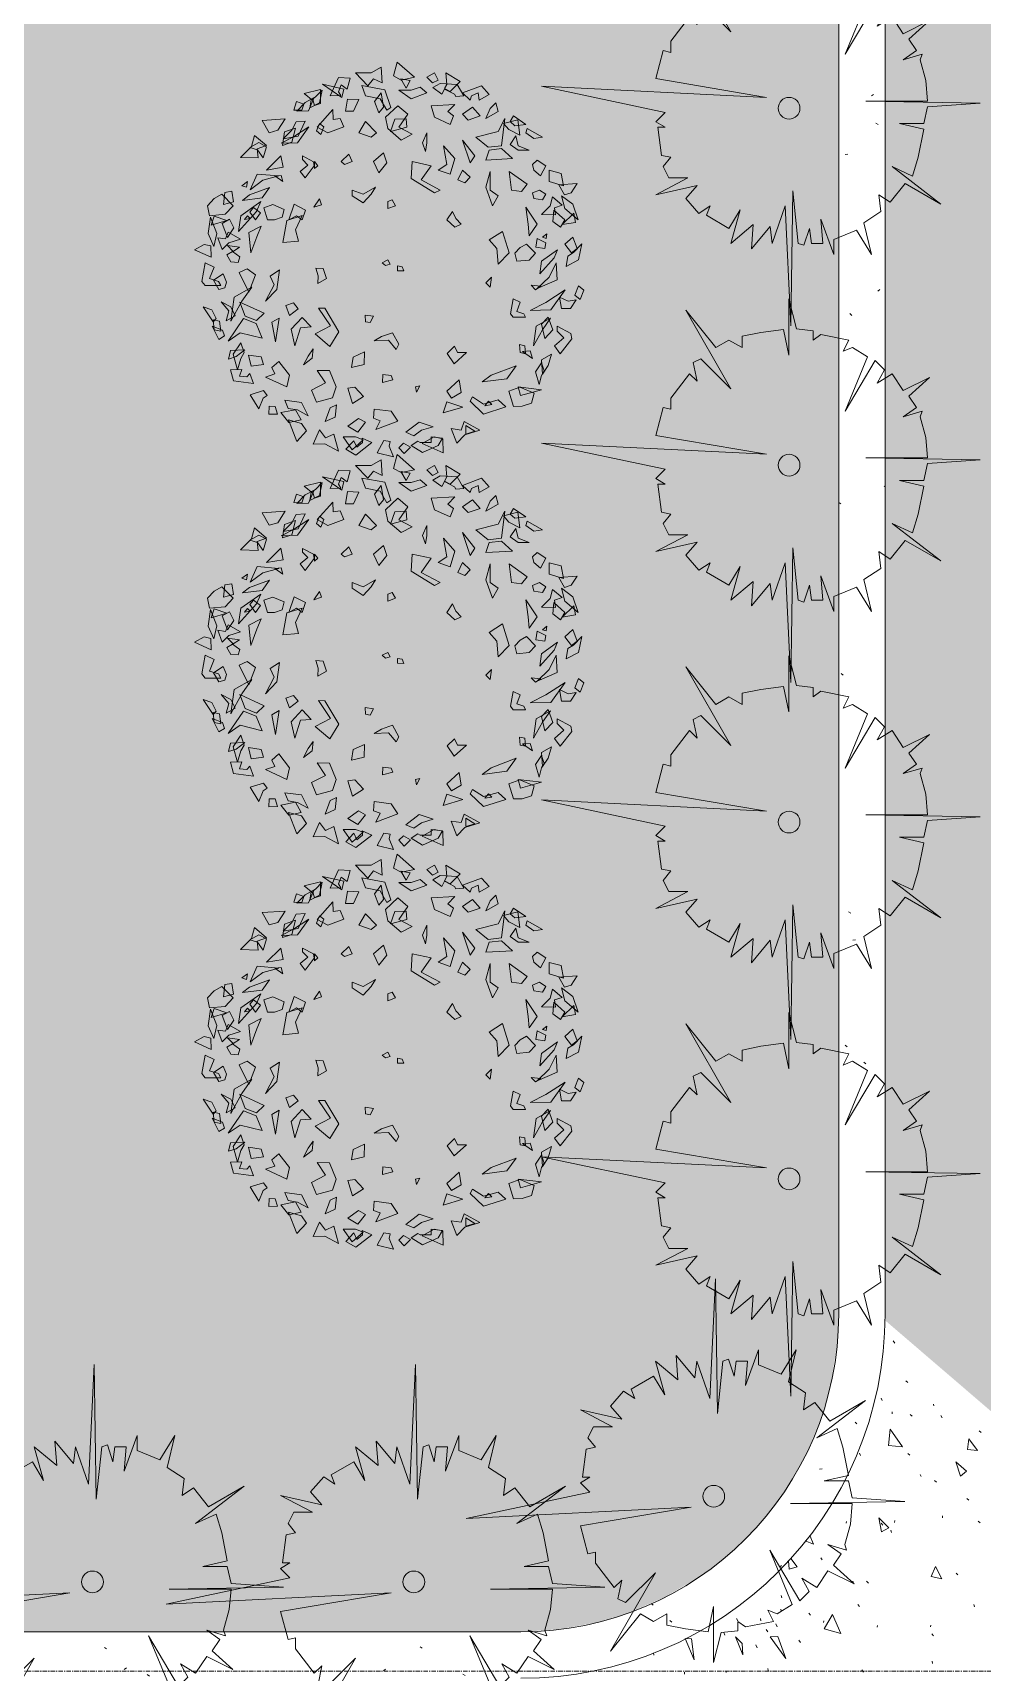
# Model space of a CAD drawing. Header units: millimetres. Extents: x 5357 to 259384, y -16348 to 109893.
# Drawn here: x 127435 to 130094, y 17234 to 21828 of the extents above; entities that cross this region are included whole.
import ezdxf

# ---------------------------------------------------------------- set-up
doc = ezdxf.new("R2010")
doc.units = ezdxf.units.MM
doc.linetypes.add('Grid Line', pattern=[22.225, 12.7, -3.175, 3.175, -3.175])
for name, color, linetype, lineweight in [('A-FLOR', 192, 'Continuous', 9), ('A-FLOR-PATT', 8, 'Continuous', 9), ('G-IMPT', 8, 'Continuous', 9), ('L-PLNT-1', 7, 'Continuous', 9), ('S-GRID-1', 1, 'Grid Line', 9)]:
    doc.layers.add(name, color=color, linetype=linetype, lineweight=lineweight)

# ---------------------------------------------------------------- blocks, each defined once
blk = doc.blocks.new('FP_179-TKCS_MB CẢNH QUAN CÂY XANH')
at = {"layer": 'A-FLOR-PATT'}
for p, q in [((129532.7, 17442.5), (129530.9, 17448.9)), ((129408.8, 17378), (129405.2, 17384.6)), ((129473.5, 17377.9), (129472.3, 17384.1)), ((129519.2, 17361.4), (129515.5, 17369.2)), ((129530.2, 17405.6), (129529.3, 17410.9)), ((129286.6, 17268.2), (129261.2, 17327.9)), ((129279.5, 17327.6), (129262.1, 17328.4)), ((129286.6, 17268.2), (129279.5, 17327.6)), ((129372.7, 17337.9), (129370.3, 17345.5)), ((129423.6, 17282.3), (129402.3, 17333.1)), ((129421.2, 17314.5), (129402.3, 17333.1)), ((129493, 17346.9), (129488.9, 17353.5)), ((129521.3, 17334.3), (129499.9, 17332.6)), ((129543.4, 17272.1), (129499.9, 17332.6)), ((129543.4, 17272.1), (129521.3, 17334.3)), ((129585, 17317.2), (129580.2, 17323.8)), ((129173.5, 17281.4), (129173, 17288.4)), ((129423.6, 17282.3), (129421.2, 17314.5)), ((129463, 17302.5), (129459.9, 17310.2)), ((129259.6, 17228.3), (129260.2, 17234)), ((129376.6, 17232.6), (129377.1, 17237.6)), ((129494, 17238.5), (129493.3, 17244.6))]:
    blk.add_line(p, q, dxfattribs=at)
blk = doc.blocks.new('FP_180-TKCS_MB CẢNH QUAN CÂY XANH')
at = {"layer": 'A-FLOR-PATT'}
for p, q in [((129844.5, 18162), (129848.6, 18156)), ((129879.5, 18049.9), (129885.2, 18045.9)), ((129810.5, 18001.3), (129813.8, 17995.2)), ((129841.1, 17963.1), (129841.8, 17958)), ((129957.4, 17985.1), (129958.3, 17979.9)), ((129892, 17956.1), (129897.5, 17951.3)), ((129977.8, 17953), (129981.4, 17946.9)), ((129835.8, 17914.4), (129830.9, 17868.8)), ((129835.8, 17914.4), (129870.7, 17865.1)), ((130056, 17888.2), (130052, 17857.8)), ((130056, 17888.2), (130080.2, 17855.4)), ((130085.2, 17910.3), (130091, 17905.6)), ((129750, 17847.4), (129752.8, 17841.3)), ((129870.7, 17865.1), (129830.9, 17868.8)), ((129885.3, 17846.4), (129890.9, 17842.1)), ((130080.2, 17855.4), (130052, 17857.8)), ((129920.1, 17788.1), (129923.1, 17781.9)), ((130019.5, 17823.6), (130033.2, 17782.9)), ((130019.5, 17823.6), (130049.9, 17797.6)), ((130049.9, 17797.6), (130033.2, 17782.9)), ((129960.2, 17771), (129965.6, 17766)), ((130050.5, 17720.4), (130056.1, 17716.2)), ((129713.3, 17656), (129712.7, 17651.2)), ((129804.4, 17666.8), (129811.8, 17626.8)), ((129804.4, 17666.8), (129831.7, 17638.1)), ((129810.5, 17651.3), (129815.5, 17645.9)), ((129848.8, 17658.5), (129848.4, 17653.5)), ((129982.3, 17671.9), (129982.2, 17666.7)), ((130082.2, 17657.5), (130087.6, 17652.5)), ((129621.1, 17593), (129597.9, 17601.7)), ((129610.4, 17617.1), (129621.1, 17593)), ((129831.7, 17638.1), (129811.8, 17626.8)), ((129837.5, 17632), (129839.8, 17625.7)), ((129557.5, 17552.3), (129575.5, 17529.1)), ((129641.3, 17554.1), (129645.8, 17548.3)), ((129551.5, 17546.3), (129552.6, 17522.9)), ((129575.6, 17529.1), (129552.6, 17522.9)), ((129962.4, 17530.3), (129950.3, 17501.6)), ((129962.4, 17530.3), (129980.6, 17495.8)), ((130020.3, 17511), (130025.7, 17506.5)), ((129731.5, 17489), (129733.3, 17482.7)), ((129769.8, 17488.5), (129774.9, 17483.5)), ((129980.6, 17495.8), (129950.3, 17501.6)), ((129745.5, 17423.9), (129750.1, 17418.2)), ((130069.9, 17423.2), (130072.1, 17416.8)), ((129607.9, 17399.4), (129612.8, 17393.9)), ((129650.3, 17378), (129648.8, 17373.4)), ((129674, 17395.1), (129651.2, 17355.8)), ((129674, 17395.1), (129697.2, 17341.9)), ((129949.4, 17365.7), (129948.4, 17360.5)), ((129697.2, 17341.9), (129651.2, 17355.8)), ((129800.5, 17365.1), (129799.3, 17360.3)), ((129952.6, 17341.2), (129957.5, 17335.7)), ((129756.8, 17240.1), (129761.2, 17234.2)), ((129953, 17264.3), (129954.7, 17257.9))]:
    blk.add_line(p, q, dxfattribs=at)
blk = doc.blocks.new('CAY MAI VAN PHUC - CAY DUC SOC_dwg-V364-TKCS_MB CẢNH QUAN CÂY XANH')
at = {"layer": 'G-IMPT', "flags": 128}
for points in [[(32.8, 479.5), (12.9, 293.4), (6.2, 771.8), (-13.8, 346.6), (-60.3, 479.5), (-67, 419.7), (-133.5, 499.4), (-126.8, 413), (-206.6, 479.5), (-173.4, 359.9), (-213.3, 426.3), (-293.1, 379.8), (-279.8, 346.6), (-319.7, 373.2), (-366.2, 320), (-326.3, 273.5), (-442.1, 299.8)], [(-442.1, -203.9), (-419.4, -198.2), (-419.4, -238.1), (-352.9, -324.5), (-326.3, -297.9), (-339.6, -364.4), (-313, -377.6), (-206.6, -271.3), (-366.2, -550.4), (-259.8, -417.5), (-213.3, -444.1), (-166.7, -417.5), (-166.7, -457.4), (-100.2, -470.7), (-19.9, -481.4), (-0.5, -390.9), (-0.5, -590.3), (26.2, -484), (86, -477.3), (86, -444.1), (112.6, -464), (212.4, -444.1), (192.4, -404.2), (225.7, -417.5), (278.9, -384.3), (199.1, -191.6), (305.5, -371), (338.7, -337.8), (312.1, -291.3), (365.3, -324.5), (405.2, -264.7), (498.3, -311.2), (425.2, -244.8), (451.8, -204.9), (405.2, -171.7), (471.7, -191.6), (465.1, -171.7), (485, -98.6), (491.7, -25.5), (272.2, -25.5), (677.9, -18.8), (491.7, -5.6), (478.4, 54.2), (391.9, 54.2), (478.4, 74.2), (458.4, 173.8), (438.5, 240.3), (365.3, 207.1), (538.2, 340), (411.9, 266.9), (358.7, 333.3), (318.8, 306.7), (325.4, 366.5), (265.6, 406.4), (292.2, 519.4), (239, 433), (159.2, 466.2), (159.2, 519.4), (112.6, 393.1), (119.3, 479.5), (79.4, 479.5), (72.7, 426.3), (52.8, 486.1), (32.8, 479.5)], [(-442.1, 290.6), (-359.6, 246.9), (-426.1, 246.9), (-442.1, 214.8)], [(-442.1, 202.2), (-419.4, 173.8), (-442.1, 169.3)], [(-442.1, -56.9), (-80.3, -38.8), (-442.1, -100.1)]]:
    blk.add_lwpolyline(points, dxfattribs=at)
at = {"layer": 'G-IMPT'}
blk.add_circle((0, 0), 38.6, dxfattribs=at)
blk = doc.blocks.new('CAY MAI VAN PHUC - CAY BONG TRANG-V365-TKCS_MB CẢNH QUAN CÂY XANH')
at = {"xscale": 0.7894736842105263, "yscale": 0.7894736842105263, "zscale": 0.7894736842105263}
blk.add_blockref('CAY MAI VAN PHUC - CAY DUC SOC_dwg-V364-TKCS_MB CẢNH QUAN CÂY XANH', (0, 0), dxfattribs=at)
blk = doc.blocks.new('CAY MAI VAN PHUC - CAY DUC SOC_dwg-2256080-TKCS_MB CẢNH QUAN CÂY XANH')
at = {"layer": 'G-IMPT', "flags": 128}
blk.add_lwpolyline([(32.8, 479.5), (12.9, 293.4), (6.2, 771.8), (-13.8, 346.6), (-60.3, 479.5), (-67, 419.7), (-133.5, 499.4), (-126.8, 413), (-206.6, 479.5), (-173.4, 359.9), (-213.3, 426.3), (-293.1, 379.8), (-279.8, 346.6), (-319.7, 373.2), (-366.2, 320), (-326.3, 273.5), (-472.6, 306.7), (-359.6, 246.9), (-426.1, 246.9), (-446, 207.1), (-419.4, 173.8), (-452.7, 167.2), (-466, 67.5), (-439.4, 67.5), (-472.6, 47.6), (-439.4, 14.4), (-878.3, -78.6), (-80.3, -38.8), (-472.6, -105.2), (-446, -204.9), (-419.4, -198.2), (-419.4, -238.1), (-352.9, -324.5), (-326.3, -297.9), (-339.6, -364.4), (-313, -377.6), (-206.6, -271.3), (-366.2, -550.4), (-259.8, -417.5), (-213.3, -444.1), (-166.7, -417.5), (-166.7, -457.4), (-100.2, -470.7), (-19.9, -481.4), (-0.5, -390.9), (-0.5, -590.3), (26.2, -484), (86, -477.3), (86, -444.1), (112.6, -464), (212.4, -444.1), (192.4, -404.2), (225.7, -417.5), (278.9, -384.3), (199.1, -191.6), (305.5, -371), (338.7, -337.8), (312.1, -291.3), (365.3, -324.5), (405.2, -264.7), (498.3, -311.2), (425.2, -244.8), (451.8, -204.9), (405.2, -171.7), (471.7, -191.6), (465.1, -171.7), (485, -98.6), (491.7, -25.5), (272.2, -25.5), (677.9, -18.8), (491.7, -5.6), (478.4, 54.2), (391.9, 54.2), (478.4, 74.2), (458.4, 173.8), (438.5, 240.3), (365.3, 207.1), (538.2, 340), (411.9, 266.9), (358.7, 333.3), (318.8, 306.7), (325.4, 366.5), (265.6, 406.4), (292.2, 519.4), (239, 433), (159.2, 466.2), (159.2, 519.4), (112.6, 393.1), (119.3, 479.5), (79.4, 479.5), (72.7, 426.3), (52.8, 486.1)], close=True, dxfattribs=at)
at = {"layer": 'G-IMPT'}
blk.add_circle((0, 0), 38.6, dxfattribs=at)
blk = doc.blocks.new('CAY MAI VAN PHUC - CAY BONG TRANG-2256081-TKCS_MB CẢNH QUAN CÂY XANH')
at = {"xscale": 0.7894736842105263, "yscale": 0.7894736842105263, "zscale": 0.7894736842105263}
blk.add_blockref('CAY MAI VAN PHUC - CAY DUC SOC_dwg-2256080-TKCS_MB CẢNH QUAN CÂY XANH', (0, 0), dxfattribs=at)
blk = doc.blocks.new('CAY MAI VAN PHUC - CAY BONG TRANG-2256527-TKCS_MB CẢNH QUAN CÂY XANH')
at = {"extrusion": (0, 0, -1), "xscale": 0.7894736842105263, "yscale": 0.7894736842105263, "zscale": -0.7894736842105263, "rotation": 180}
blk.add_blockref('CAY MAI VAN PHUC - CAY DUC SOC_dwg-2256080-TKCS_MB CẢNH QUAN CÂY XANH', (0, 0), dxfattribs=at)
blk = doc.blocks.new('CAY BACH TRINH - CAY BACH TRINH_dwg-2249800-TKCS_MB CẢNH QUAN CÂY XANH')
at = {"layer": 'G-IMPT', "flags": 128}
for points in [[(7, 1749), (-25, 1628), (43, 1591), (160, 1616)], [(-578, 1452), (-505, 1613), (-404, 1608), (-431, 1511), (-482, 1548), (-505, 1489), (-486, 1456)], [(-357, 1653), (-250, 1541), (-201, 1603), (-123, 1566), (-133, 1703), (-220, 1653)], [(121, 1587), (40, 1602), (86, 1521)], [(335, 1653), (267, 1616), (316, 1566), (365, 1591)], [(423, 1516), (443, 1553), (433, 1653), (560, 1578), (472, 1491)], [(-870, 1320), (-769, 1323), (-719, 1438), (-798, 1395)], [(-715, 1368), (-728, 1408), (-805, 1472), (-663, 1508), (-663, 1385)], [(-648, 1504), (-672, 1392), (-758, 1347), (-746, 1419), (-706, 1444)], [(-477, 1437), (-459, 1512), (-646, 1555)], [(-83, 1327), (-48, 1351), (-99, 1506), (-301, 1542), (-270, 1454), (-140, 1428)], [(-133, 1478), (-191, 1403), (-152, 1303), (-113, 1353)], [(23, 1503), (131, 1428), (267, 1478), (209, 1528), (131, 1503)], [(533, 1553), (590, 1452), (520, 1446), (509, 1467), (423, 1512), (399, 1468), (319, 1525), (383, 1562)], [(579, 1478), (745, 1541), (813, 1466), (725, 1416), (716, 1478), (657, 1453), (647, 1416)], [(-874, 1403), (-896, 1328), (-826, 1327), (-809, 1379)], [(-556, 1333), (-692, 1179), (-600, 1129), (-460, 1181), (-492, 1255), (-553, 1247)], [(-428, 1425), (-446, 1319), (-376, 1318), (-327, 1420)], [(14, 1366), (-94, 1266), (-74, 1166), (43, 1066), (140, 1116), (23, 1178), (101, 1291)], [(511, 1378), (306, 1366), (335, 1266), (472, 1203), (501, 1278), (452, 1316)], [(667, 1353), (579, 1291), (628, 1241), (735, 1278)], [(871, 1391), (823, 1341), (784, 1253), (891, 1316)], [(-1174, 1238), (-1112, 1130), (-1037, 1152), (-972, 1252)], [(-766, 1181), (-866, 1042), (-1009, 1038), (-900, 1094)], [(-996, 1019), (-915, 1047), (-883, 1171), (-978, 1137)], [(-989, 1076), (-860, 1099), (-799, 1231), (-876, 1225), (-913, 1152)], [(-697, 1145), (-671, 1210), (-634, 1180), (-660, 1114)], [(-269, 1228), (-328, 1128), (-220, 1091), (-172, 1128)], [(-50, 1140), (92, 1178), (86, 1252), (-14, 1249)], [(696, 1091), (891, 1141), (949, 1253), (920, 1016), (803, 1003)], [(1064, 1244), (1080, 1108), (985, 1158), (937, 1212)], [(1027, 1278), (998, 1228), (1037, 1191), (1135, 1203)], [(1144, 1166), (1135, 1128), (1203, 1078), (1281, 1091)], [(-1364, 914), (-1208, 910), (-1218, 988), (-1136, 1017), (-1240, 1107), (-1267, 1010)], [(-1164, 910), (-1135, 1007), (-1204, 1044), (-1282, 1000), (-1216, 980)], [(267, 1128), (228, 1041), (257, 966), (267, 1041)], [(413, 1016), (443, 853), (365, 803), (472, 766), (511, 903)], [(647, 866), (579, 1066), (686, 928)], [(1047, 1103), (998, 1028), (1066, 978), (1164, 978), (1066, 1016)], [(-1010, 928), (-1137, 803), (-990, 828)], [(-840, 791), (-799, 735), (-718, 839), (-724, 876), (-821, 927), (-821, 894), (-775, 847)], [(-717, 878), (-717, 816), (-688, 841)], [(-415, 941), (-483, 878), (-454, 853), (-386, 878)], [(-113, 953), (-201, 878), (-152, 778), (-84, 866)], [(140, 878), (131, 728), (335, 603), (384, 628), (218, 716), (306, 841)], [(813, 978), (784, 891), (1018, 903), (920, 991)], [(1261, 753), (1203, 803), (1193, 853), (1232, 891), (1310, 841)], [(-1279, 631), (-1217, 768), (-1027, 752), (-1169, 714)], [(-993, 702), (-1009, 756), (-1064, 751)], [(579, 803), (540, 716), (599, 691), (647, 741)], [(823, 791), (784, 653), (842, 491), (891, 578), (823, 628)], [(988, 791), (1008, 628), (1096, 616), (1144, 678)], [(1339, 702), (1463, 665), (1444, 774), (1337, 802)], [(-1595, 553), (-1527, 591), (-1429, 491), (-1497, 416), (-1634, 403), (-1653, 491)], [(-1424, 524), (-1440, 618), (-1501, 607), (-1513, 501)], [(-1302, 703), (-1351, 666), (-1312, 653)], [(-1109, 650), (-1174, 560), (-1345, 537), (-1285, 585)], [(-220, 591), (-289, 516), (-386, 578), (-386, 628), (-289, 591), (-181, 653)], [(1310, 591), (1252, 628), (1193, 603), (1203, 553), (1281, 541)], [(1422, 673), (1471, 586), (1531, 604), (1583, 684)], [(1447, 578), (1476, 466), (1593, 366), (1544, 503)], [(-1380, 266), (-1361, 403), (-1185, 528), (-1224, 441)], [(-1283, 435), (-1251, 475), (-1188, 428), (-1232, 366)], [(-1065, 367), (-1127, 366), (-1158, 473), (-1082, 500), (-981, 458), (-1000, 389)], [(-942, 366), (-893, 503), (-795, 453), (-825, 366), (-873, 403)], [(-721, 477), (-654, 499), (-671, 550)], [(-74, 528), (-35, 541), (-6, 491), (-74, 466)], [(491, 441), (443, 366), (511, 303), (569, 328), (521, 378)], [(1135, 478), (1232, 328), (1164, 228), (1154, 328)], [(1270, 413), (1394, 410), (1386, 473), (1452, 496), (1368, 568), (1347, 490)], [(1378, 453), (1369, 353), (1437, 303), (1476, 366)], [(-1597, 135), (-1570, 248), (-1626, 391), (-1648, 247)], [(-1619, 320), (-1482, 361), (-1595, 398)], [(-1478, 213), (-1422, 297), (-1459, 373), (-1523, 336)], [(-1328, 370), (-1279, 378), (-1302, 402)], [(-1274, 77), (-1290, 255), (-1183, 312), (-1221, 219)], [(-855, 181), (-881, 279), (-825, 405), (-958, 362), (-994, 169)], [(1553, 425), (1451, 325), (1568, 345)], [(-1619, 40), (-1622, 139), (-1683, 152), (-1767, 105)], [(-1363, 198), (-1471, 259), (-1494, 200), (-1562, 210), (-1523, 107), (-1467, 166)], [(813, 191), (881, 116), (891, -22), (988, 78), (930, 266)], [(1085, 125), (1140, 155), (1218, 75), (1163, 15), (1054, 5), (1038, 75)], [(1310, 166), (1300, 116), (1222, 128), (1232, 203)], [(1319, 245), (1280, 215), (1311, 205)], [(1476, 153), (1534, 78), (1583, 116), (1544, 216)], [(1624, 156), (1594, 16), (1487, -41), (1502, 50), (1551, 81)], [(-1482, 60), (-1448, -1), (-1384, -6), (-1369, 43), (-1433, 90)], [(-1478, 141), (-1429, 91), (-1371, 128)], [(-74, 16), (-123, -9), (-94, -34), (-55, -22)], [(1256, -105), (1272, 5), (1412, 105), (1381, 35)], [(-1595, -47), (-1673, -9), (-1702, -172), (-1673, -209), (-1536, -209), (-1556, -172), (-1634, -147)], [(-1515, -106), (-1486, -178), (-1501, -227), (-1553, -242), (-1599, -161)], [(-1291, -267), (-1232, -115), (-1304, -62), (-1376, -95)], [(-1145, -345), (-1046, -242), (-1021, -71), (-1105, -125), (-1069, -201)], [(-688, -191), (-610, -147), (-641, -60), (-704, -55), (-685, -122)], [(11, -79), (65, -80), (51, -44), (11, -37)], [(832, -134), (784, -184), (823, -222)], [(1398, -9), (1408, -159), (1232, -234), (1339, -134)], [(-1449, -521), (-1419, -309), (-1263, -222), (-1351, -346)], [(1477, -247), (1352, -421), (1173, -426), (1309, -356)], [(1179, -205), (1218, -245), (1264, -215)], [(1563, -293), (1595, -211), (1641, -250), (1609, -331)], [(-1604, -526), (-1578, -497), (-1615, -421), (-1690, -396)], [(-1489, -516), (-1411, -473), (-1448, -396), (-1534, -351), (-1465, -430)], [(-1224, -515), (-1157, -451), (-1369, -353), (-1324, -476)], [(-935, -470), (-860, -411), (-900, -361), (-966, -383)], [(-582, -741), (-504, -613), (-626, -407), (-681, -406), (-575, -561), (-711, -631)], [(1085, -355), (1023, -325), (999, -455), (1023, -485), (1132, -485), (1116, -455), (1054, -435)], [(1427, -309), (1447, -409), (1525, -409), (1573, -334), (1505, -346)], [(-1553, -680), (-1504, -649), (-1521, -598), (-1613, -563)], [(-1546, -521), (-1536, -609), (-1595, -596), (-1604, -509)], [(-1173, -669), (-1368, -622), (-1473, -694), (-1336, -498), (-1227, -542)], [(-1024, -493), (-1058, -702), (-1088, -530)], [(-888, -735), (-838, -578), (-745, -570), (-823, -487), (-921, -590)], [(-229, -532), (-269, -525), (-272, -467), (-200, -477)], [(1202, -735), (1225, -565), (1350, -495), (1280, -595)], [(1330, -484), (1271, -546), (1300, -671), (1369, -596)], [(1384, -736), (1435, -805), (1537, -675), (1529, -628), (1408, -565), (1408, -607), (1465, -665)], [(-1390, -946), (-1429, -809), (-1361, -709), (-1332, -796), (-1361, -846)], [(-129, -656), (-34, -622), (23, -722), (0, -767), (-69, -688), (-193, -693)], [(-1468, -852), (-1402, -831), (-1326, -772), (-1450, -777)], [(-1270, -915), (-1163, -901), (-1183, -834), (-1295, -817)], [(-811, -903), (-736, -844), (-727, -764), (-770, -826)], [(-393, -926), (-281, -901), (-277, -790), (-378, -835)], [(614, -795), (506, -893), (444, -803), (510, -740), (536, -796)], [(1124, -735), (1132, -805), (1085, -795), (1077, -725)], [(1193, -846), (1173, -780), (1104, -785)], [(1359, -809), (1271, -859), (1281, -984), (1330, -909)], [(-1251, -1066), (-1426, -1044), (-1452, -946), (-1351, -943), (-1371, -1002), (-1308, -1008), (-1282, -979)], [(-1144, -1010), (-957, -1095), (-936, -993), (-1027, -873), (-1088, -926), (-1063, -982)], [(-698, -1231), (-557, -1193), (-527, -1096), (-584, -953), (-693, -951), (-619, -1061), (-741, -1124)], [(-120, -1056), (-31, -1033), (-45, -997), (-117, -988)], [(1048, -911), (967, -1024), (753, -1052), (829, -993)], [(1249, -1075), (1218, -965), (1272, -885), (1295, -955), (1272, -995)], [(-1130, -1172), (-1165, -1196), (-1203, -1289), (-1280, -1164), (-1162, -1128)], [(-384, -1242), (-286, -1181), (-363, -1098), (-424, -1108)], [(176, -1143), (205, -1087), (168, -1096)], [(550, -1034), (443, -1134), (482, -1196), (569, -1146)], [(1103, -1266), (1025, -1267), (986, -1133), (1081, -1099), (1208, -1151), (1184, -1238)], [(1066, -1096), (1086, -1171), (1271, -1121)], [(-1117, -1335), (-1039, -1334), (-1059, -1267), (-1114, -1266)], [(-771, -1348), (-831, -1232), (-975, -1212), (-947, -1284), (-866, -1298)], [(-622, -1399), (-535, -1360), (-523, -1254), (-580, -1280)], [(-180, -1469), (12, -1396), (-45, -1309), (-194, -1290), (-200, -1370), (-142, -1392)], [(411, -1324), (581, -1272), (441, -1226)], [(667, -1184), (647, -1221), (764, -1334), (959, -1271), (891, -1209), (764, -1246)], [(775, -1261), (835, -1251), (807, -1222)], [(-883, -1296), (-1010, -1321), (-942, -1409), (-834, -1384)], [(-872, -1573), (-787, -1482), (-829, -1416), (-944, -1384)], [(-336, -1491), (-270, -1405), (-332, -1372), (-423, -1439)], [(323, -1445), (199, -1404), (83, -1492), (153, -1523), (221, -1476)], [(731, -1476), (595, -1400), (567, -1474), (481, -1461), (531, -1590), (600, -1516)], [(608, -1509), (686, -1484), (608, -1434)], [(-505, -1659), (-547, -1509), (-620, -1542), (-671, -1472), (-727, -1598), (-626, -1595)], [(-386, -1646), (-464, -1534), (-357, -1534), (-289, -1559)], [(-215, -1584), (-355, -1693), (-443, -1641), (-373, -1567), (-346, -1624), (-297, -1583), (-299, -1545)], [(-55, -1574), (-63, -1616), (-24, -1708), (-167, -1674), (-109, -1565)], [(228, -1671), (131, -1609), (189, -1571), (209, -1584), (306, -1584), (306, -1534), (404, -1546), (365, -1609)], [(411, -1674), (406, -1550), (330, -1534), (226, -1592)], [(69, -1680), (123, -1624), (62, -1590), (23, -1629)]]:
    blk.add_lwpolyline(points, close=True, dxfattribs=at)
blk = doc.blocks.new('CAY BACH TRINH - CAY BACH TRINH-2249732-TKCS_MB CẢNH QUAN CÂY XANH')
at = {"xscale": 0.3200000000000001, "yscale": 0.3200000000000001, "zscale": 0.3200000000000001}
blk.add_blockref('CAY BACH TRINH - CAY BACH TRINH_dwg-2249800-TKCS_MB CẢNH QUAN CÂY XANH', (0, 0), dxfattribs=at)

msp = doc.modelspace()

# ---------------------------------------------------------------- hatches: boundary and pattern name
at = {"layer": 'A-FLOR-PATT'}
h = msp.add_hatch(dxfattribs=at)
h.set_pattern_fill('FP_23', color=256, style=0, pattern_type=2)
h.set_pattern_definition([(0, (167.64, 11.2), (558.8, 558.8), [83.82, -16.764, 22.352, -16.764, -419.1]), (0, (167.64, 11.2), (558.8, 558.8), [-139.7, 83.82, -335.28]), (0, (139.7, 27.94), (558.8, 558.8), [55.88, -41.91, 83.82, -41.91, -335.28]), (0, (139.7, 27.94), (558.8, 558.8), [-223.52, 55.88, -279.4]), (0, (335.3, 251.46), (558.8, 558.8), [69.85, -27.94, 69.85, -391.16]), (0, (55.9, 363.2), (558.8, 558.8), [27.94, -55.88, 27.94, -447.04]), (90, (111.76, 363.2), (-558.8, 558.8), [50.292, -508.508]), (90, (279.4, 27.94), (-558.8, 558.8), [55.88, -502.92]), (90, (419.1, 251.46), (-558.8, 558.8), [55.88, -502.92]), (45, (352.04, 22.35), (0, 558.7996), [55.88, -734.383]), (135, (206.76, 22.35), (-558.7996, 0), [55.88, -734.383]), (63.435, (335.28, 25.15), (-0.0005, 558.8001), [55.88, -1193.635]), (75.964, (307.34, 27.94), (-0.00237, 558.80038), [55.88, -2248.111]), (75.964, (447.04, 251.46), (-0.00237, 558.80038), [44.704, -2259.287]), (75.964, (122.94, 363.22), (-0.00237, 558.80038), [39.116, -2264.875]), (104.036, (251.46, 27.94), (0.00237, 558.80038), [55.88, -2248.111]), (104.036, (391.16, 251.46), (0.00237, 558.80038), [44.704, -2259.287]), (104.036, (100.58, 363.22), (0.00237, 558.80038), [39.116, -2264.875]), (116.565, (223.52, 25.15), (0.0005, 558.8001), [55.88, -1193.634])])
h.paths.add_polyline_path([(127279.7, 17346.9), (128821.3, 17348), (128913.1, 17354.5), (129012.7, 17373), (129095.6, 17396.9), (129203.1, 17443.5), (129291.6, 17495), (129356.5, 17541.1), (129431, 17607.6), (129497.5, 17682), (129555.2, 17763.4), (129603.5, 17850.8), (129641.7, 17943), (129669.3, 18038.9), (129686.7, 18149), (129691.6, 18236.9), (129691.6, 33727.4), (128462.6, 33727.4), (128462.6, 33737.4), (127262.6, 33737.4), (127262.6, 27336.9), (127252.6, 27336.9), (127252.6, 25721.9), (127262.6, 25721.9), (127262.6, 19136.9), (127252.6, 19136.9), (127252.6, 17346.9)])
h.paths.add_polyline_path([(127262.6, 37137.4), (129701.6, 37137.4), (129701.6, 40386.3), (129693.8, 40471.7), (129671.1, 40555.4), (129647.1, 40613.3), (129606.1, 40680.2), (129555.2, 40739.9), (129495.5, 40790.8), (129426.5, 40832.7), (129356.1, 40861.9), (129279.8, 40880.2), (129201.6, 40886.3), (128501.6, 40886.3), (128501.6, 61586.3), (129201.6, 61586.3), (129287, 61594.2), (129370.7, 61616.8), (129428.6, 61640.8), (129495.5, 61681.8), (129555.2, 61732.8), (129606.1, 61792.4), (129647.1, 61859.3), (129677.2, 61931.8), (129695.5, 62008.1), (129701.6, 62086.3), (129700.3, 74388.5), (129695.3, 74585.1), (129676.5, 74832.7), (129645.1, 75078.9), (129601.3, 75323.3), (129545.2, 75565.1), (129476.9, 75803.8), (129396.6, 76038.7), (129304.5, 76269.3), (129200.9, 76494.9), (129085.9, 76714.9), (128959, 76930.4), (128817.7, 77143.9), (128666.7, 77348.2), (128506.4, 77543.2), (128337.2, 77728.8), (128159.4, 77904.8), (127973.6, 78071), (127780.1, 78227), (127579.5, 78372.8), (127372.1, 78507.9), (127154.9, 78634.2), (126917.8, 78755.4), (126691.3, 78856.9), (126486.1, 78937.9), (126253.1, 79016.6), (126016.5, 79083.6), (125777.1, 79138.6), (125535.3, 79181.5), (125291.7, 79212.2), (125047, 79230.7), (124801.6, 79236.9), (118352.6, 79236.9), (118352.6, 78636.9), (118652.6, 78636.9), (118652.6, 78246.9), (122742.5, 78246.9), (122742.5, 78236.9), (122752.5, 78236.9), (122752.5, 79046.9), (125162.5, 79046.9), (125162.9, 78246.9), (127252.6, 78246.9), (127252.6, 76536.9), (127262.6, 76536.9), (127262.6, 69762.3), (127252.6, 69761.9), (127252.6, 68136.9), (127262.1, 68136.9), (127262.6, 61561.9), (127252.6, 61561.9), (127252.6, 59946.9), (127262.6, 59946.9), (127262.6, 53361.9), (127252.6, 53361.9), (127252.6, 51736.9), (127262.6, 51736.9), (127262.6, 45161.9), (127252.6, 45161.9), (127252.6, 43536.9), (127262.6, 43536.9), (127262.6, 37150.6)])
h.paths.add_polyline_path([(114552.6, 78246.9), (114552.6, 78636.9), (114552.6, 78639), (114552.6, 78649), (114852.6, 78649), (114852.6, 79318.2), (100352.6, 79318.2), (100172.4, 79311.5), (99993.1, 79291.8), (99836.3, 79264.3), (99668, 79222.6), (99503.1, 79169.4), (99342.2, 79104.8), (99165.7, 79017.6), (99035.8, 78943.1), (98891.7, 78846.8), (98754.7, 78740.6), (98625.3, 78625.3), (98504.2, 78501.2), (98392, 78369), (98301.8, 78246.9), (114542.6, 78246.9)])
h = msp.add_hatch(dxfattribs=at)
h.set_pattern_fill('FP_27', color=256, style=0, pattern_type=2)
h.set_pattern_definition([(50.045, (457.64, 0), (480.2038, -42.077), [50.259, -552.85]), (354.992, (457.64, 0), (-92.893, 504.3906), [40.17, -441.873]), (100.435, (497.66, -3.5), (387.3114, 462.309), [42.739, -470.133]), (46.23, (457.64, 134.1), (714.516, -110.9856), [75.381, -829.188]), (96.625, (517.2, 124.86), (625.756, 653.2026), [64.111, -705.222]), (351.17, (457.64, 134.1), (625.758, 653.2008), [60.257, -662.827]), (21.03, (524.6, 100.6), (399.6254, -269.9836), [50.223, -552.448]), (325.958, (524.6, 100.6), (162.8971, 486.2573), [40.19, -442.087]), (71.479, (557.9, 78.1), (562.526, 216.278), [42.735, -470.082]), (37.544, (457.64, 0), (8.14131, 223.22523), [7.369, -429.4, 7.369, -441.458, -443.803]), (37.544, (457.64, 0), (8.14131, 223.22523), [-885.596, 7.369, -436.434]), (7.512, (457.64, 0), (176.12346, 264.47717), [7.365, -248.39, 7.365, -419.116, -169.053]), (7.512, (457.64, 0), (176.12346, 264.47717), [-682.236, 7.365, -161.688]), (327.459, (308.34, 0), (357.39266, -15.12275), [7.368, -160.083, 7.368, -515.079, -693.247]), (327.459, (308.34, 0), (357.39266, -15.12275), [-689.898, 7.368, -685.879]), (317.455, (241.4, 0), (390.44126, 67.1285), [7.37, -210.374, 7.37, -339.681, -492.437]), (317.455, (241.4, 0), (390.44126, 67.1285), [-564.795, 7.37, -485.067])])
h.paths.add_polyline_path([(133781.5, 14819.6), (133781.5, 40386.3), (133787.8, 40474.6), (133801.5, 40537.5), (133801.5, 61935.2), (133787.8, 61998.1), (133781.5, 62086.3), (133781.5, 77694.8), (129809.2, 74434.5), (129811.6, 74336.9), (129801.6, 74336.9), (129801.6, 62086.3), (129811.6, 62086.3), (129801.6, 61914.5), (129801.6, 40490.6), (129805.5, 40471.7), (129811.6, 40386.3), (129801.6, 40386.3), (129801.6, 33857.4), (129821.6, 33857.4), (129821.6, 18219.8), (133673.4, 14912.4)])
h = msp.add_hatch(dxfattribs=at)
h.set_pattern_fill('FP_16', color=256, style=0, pattern_type=2)
h.set_pattern_definition([(37.5, (0, 0), (-17.8824, 546.968), [7.376, -424.107, 7.376, -475.204, -461.289]), (37.5, (0, 0), (-17.8824, 546.968), [-914.063, 7.376, -453.913]), (7.5, (0, 0), (502.3874, 801.1234), [7.376, -225.398, 7.376, -381.526, -149.032]), (7.5, (0, 0), (502.3874, 801.1234), [-621.676, 7.376, -141.656]), (327.5, (-349.16, 0), (884.0133, 1.6066), [7.376, -134.559, 7.376, -503.591, -667.095]), (327.5, (-349.16, 0), (884.0133, 1.6066), [-652.902, 7.376, -659.719]), (317.5, (-349.16, 0), (853.3503, 249.1463), [7.376, -63.591, 7.376, -327.591, -383.225]), (317.5, (-349.16, 0), (853.3503, 249.1463), [-405.935, 7.376, -375.849])])
h.paths.add_polyline_path([(127262.6, 17216.9), (128821.3, 17218), (128908.2, 17222.5), (129013.7, 17239.2), (129116.8, 17266.9), (129216.5, 17305.1), (129311.6, 17353.6), (129401.2, 17411.7), (129484.1, 17478.9), (129559.6, 17554.4), (129626.8, 17637.4), (129685, 17726.9), (129733.4, 17822.1), (129771.7, 17921.7), (129799.3, 18024.9), (129816, 18130.3), (129821.6, 18236.9), (129821.6, 33857.4), (128462.6, 33857.4), (128462.6, 33727.4), (129691.6, 33727.4), (129691.6, 18236.9), (129686, 18137.3), (129669.3, 18038.9), (129641.7, 17943), (129603.5, 17850.8), (129555.2, 17763.4), (129494.8, 17679.1), (129426.5, 17603.7), (129356.5, 17541.1), (129275.1, 17483.4), (129187.8, 17435.1), (129095.6, 17396.9), (128999.7, 17369.3), (128901.3, 17352.5), (128801.6, 17346.9), (127252.6, 17346.9), (127252.6, 17236.9), (127262.6, 17235.3), (127262.5, 17226.9), (127252.5, 17226.9), (127252.6, 17216.9), (127262.5, 17216.9)])

# ---------------------------------------------------------------- linework, layer by layer
at = {"layer": 'A-FLOR'}
for p, q in [((129821.6, 18236.9), (129821.6, 33857.4)), ((129691.6, 33727.4), (129691.6, 18236.9)), ((128801.6, 17346.9), (127252.6, 17346.9))]:
    msp.add_line(p, q, dxfattribs=at)
for radius in [890, 1020]:
    msp.add_arc((128801.6, 18236.9), radius, 270, 360, dxfattribs=at)
at = {"layer": 'S-GRID-1'}
msp.add_line((130319.3, 17236.9), (29351.8, 17236.9), dxfattribs=at)

# ---------------------------------------------------------------- block references
at = {"layer": 'A-FLOR'}
for name in ['FP_180-TKCS_MB CẢNH QUAN CÂY XANH', 'FP_179-TKCS_MB CẢNH QUAN CÂY XANH']:
    msp.add_blockref(name, (0, 0), dxfattribs=at)
at = {"layer": 'L-PLNT-1'}
for name, p in [('CAY MAI VAN PHUC - CAY BONG TRANG-2256527-TKCS_MB CẢNH QUAN CÂY XANH', (129552.6, 21616.2)), ('CAY BACH TRINH - CAY BACH TRINH-2249732-TKCS_MB CẢNH QUAN CÂY XANH', (128452.6, 21186.2)), ('CAY MAI VAN PHUC - CAY BONG TRANG-2256527-TKCS_MB CẢNH QUAN CÂY XANH', (129552.6, 20616.2)), ('CAY BACH TRINH - CAY BACH TRINH-2249732-TKCS_MB CẢNH QUAN CÂY XANH', (128452.6, 20086.2)), ('CAY MAI VAN PHUC - CAY BONG TRANG-2256527-TKCS_MB CẢNH QUAN CÂY XANH', (129552.6, 19616.2)), ('CAY BACH TRINH - CAY BACH TRINH-2249732-TKCS_MB CẢNH QUAN CÂY XANH', (128452.6, 18966.2)), ('CAY MAI VAN PHUC - CAY BONG TRANG-2256527-TKCS_MB CẢNH QUAN CÂY XANH', (129552.6, 18616.2)), ('CAY MAI VAN PHUC - CAY BONG TRANG-2256081-TKCS_MB CẢNH QUAN CÂY XANH', (129341.6, 17726.9)), ('CAY MAI VAN PHUC - CAY BONG TRANG-V365-TKCS_MB CẢNH QUAN CÂY XANH', (127601.6, 17486.9)), ('CAY MAI VAN PHUC - CAY BONG TRANG-2256081-TKCS_MB CẢNH QUAN CÂY XANH', (128501.6, 17486.9))]:
    msp.add_blockref(name, p, dxfattribs=at)

doc.saveas('drawing.dxf')
